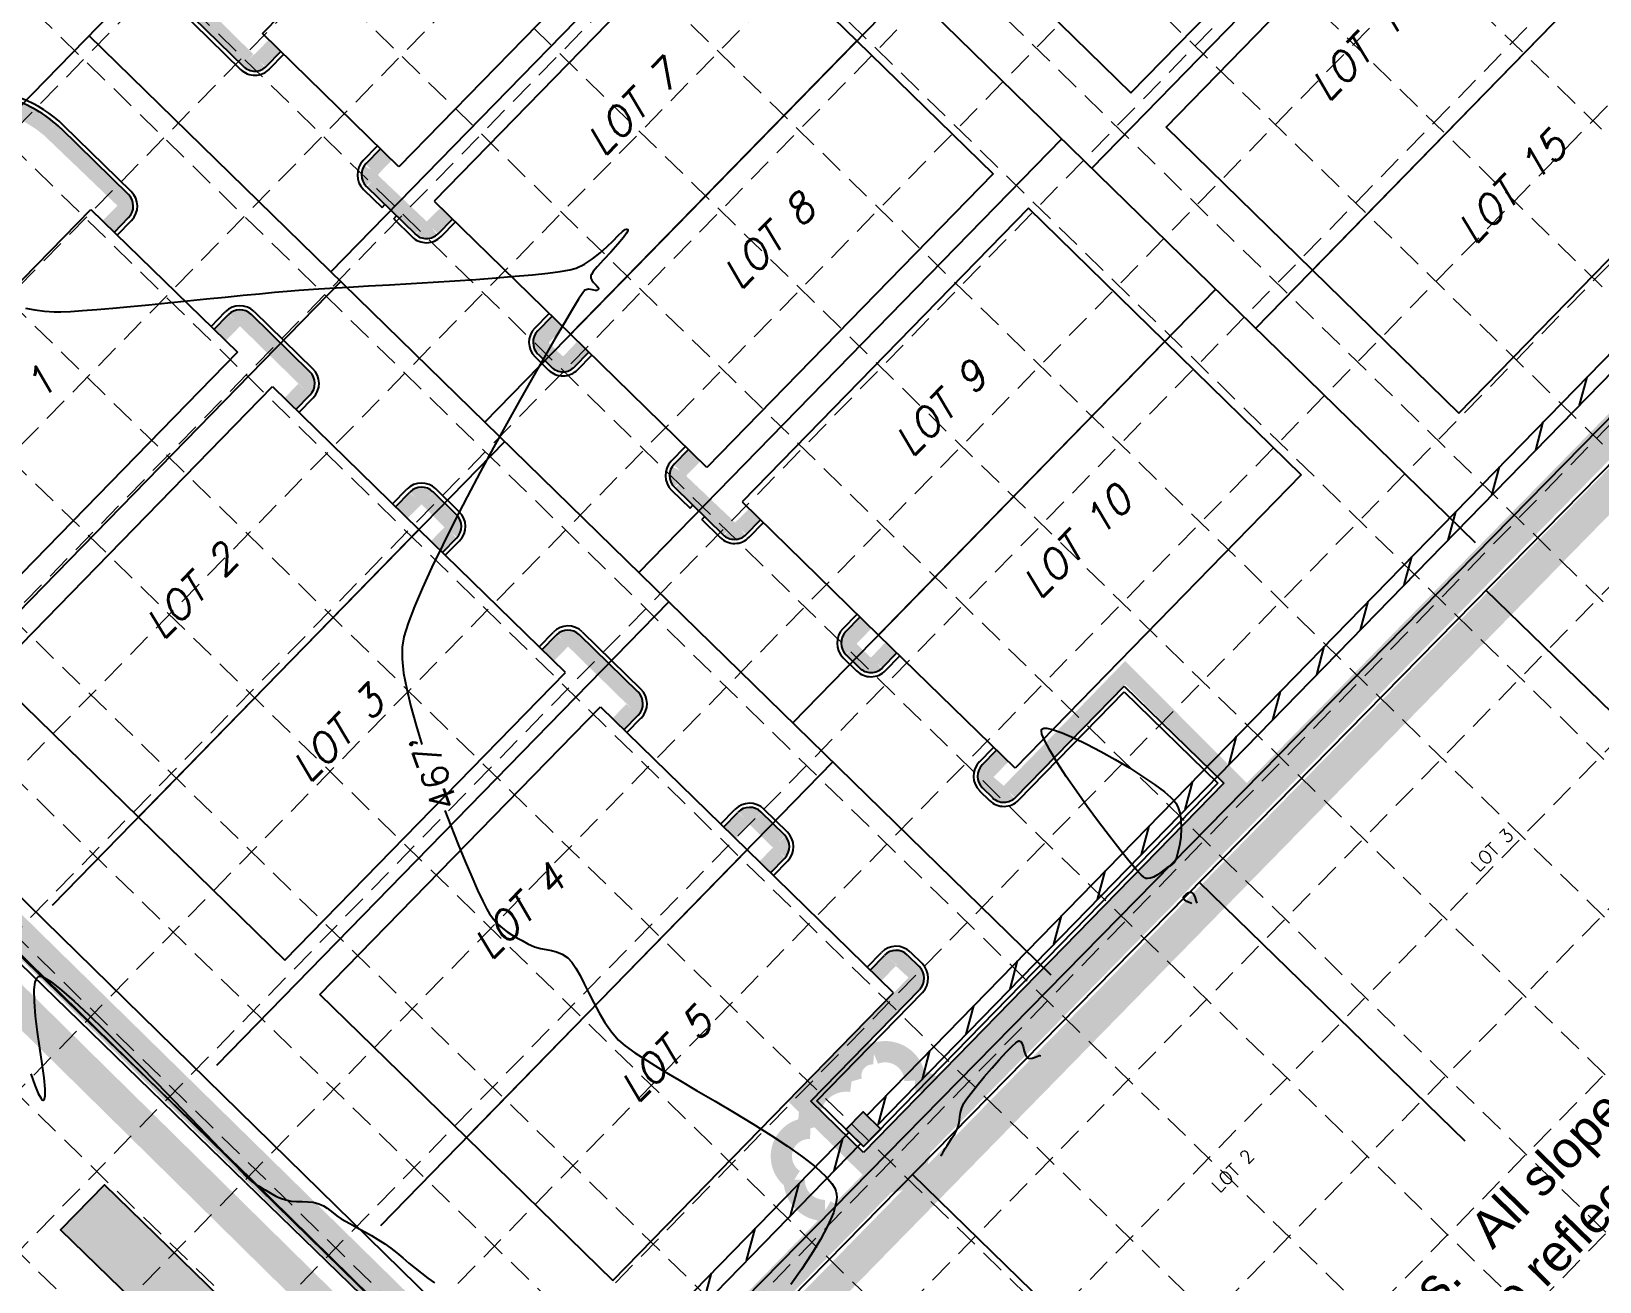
# Model space of a CAD drawing. Header units: feet. Extents: x -15 to 992, y 1644 to 2657.
# Drawn here: x 309.3 to 500.9, y 1843.7 to 1996.4 of the extents above; entities that cross this region are included whole.
import ezdxf
from ezdxf.enums import TextEntityAlignment as Align

# ---------------------------------------------------------------- set-up
doc = ezdxf.new("R2010")
doc.units = ezdxf.units.FT
doc.header["$LTSCALE"] = 30
doc.header["$MEASUREMENT"] = 0
doc.linetypes.add('HIDDEN', pattern=[0.375, 0.25, -0.125])
doc.linetypes.add('x500106ebs$0$PHANTOM2', pattern=[1.25, 0.625, -0.125, 0.125, -0.125, 0.125, -0.125])
for name, color, linetype in [('BASE', 7, 'Continuous'), ('CONTOURS', 35, 'x500106ebs$0$PHANTOM2'), ('EROSION BLANKET', 84, 'Continuous'), ('GRID', 254, 'HIDDEN'), ('LEGEND', 7, 'Continuous'), ('LIMITS OF DISTURBANCE', 1, 'Continuous'), ('SILT FENCE', 200, 'Continuous'), ('STORM', 5, 'Continuous'), ('x500106ebs$0$1-LOT-LINES', 251, 'x500106ebs$0$PHANTOM2'), ('x500106ebs$0$ADJ-LINES', 251, 'x500106ebs$0$PHANTOM2'), ('x500106ebs$0$E-CURB', 251, 'Continuous'), ('x500106ebs$0$E-SIDEWALK', 251, 'Continuous'), ('x500106ebs$0$ROW', 251, 'x500106ebs$0$PHANTOM2'), ('x500106ebs$0$TEXT-EX', 251, 'Continuous'), ('x500106pbs$0$1-BLDG', 1, 'Continuous'), ('x500106pbs$0$1-CURB-BACK', 1, 'Continuous'), ('x500106pbs$0$1-CURB-FACE', 1, 'Continuous'), ('x500106pbs$0$1-TEXT-LOT-30', 1, 'Continuous'), ('x500106pbs$0$AREA-PAVEMENT', 30, 'Continuous'), ('x500106pbs$0$AREA-SIDEWALK', 190, 'Continuous'), ('x500106pst$0$HATCH-DWU', 251, 'Continuous')]:
    doc.layers.add(name, color=color, linetype=linetype)
doc.styles.add("L200'", font='ARIAL.TTF', dxfattribs={"height": 0.001969})
doc.styles.add('x500106ebs$0$L80', font='simplex', dxfattribs={"height": 1.6})
doc.styles.add('x500106eto$0$L60', font='simplex', dxfattribs={"height": 1.8})
doc.styles.add('x500106pbs$0$SLANT 80', font='simplex', dxfattribs={"oblique": 15, "height": 2.4})

# ---------------------------------------------------------------- blocks, each defined once
blk = doc.blocks.new('arrow')
blk.add_lwpolyline([(-67.01, -25.36), (-59.33, -25.42), (-59.57, -56.14), (-51.89, -56.2), (-51.65, -25.48), (-43.97, -25.54), (-55.3, -2.41), (-67.01, -25.36)], close=True)
at = {"color": 254}
for points in [[(-43.97, -25.54), (-67.01, -25.36), (-55.3, -2.41), (-67.01, -25.36)], [(-59.57, -56.14), (-51.89, -56.2), (-59.33, -25.42), (-51.65, -25.48)]]:
    blk.add_solid(points, dxfattribs=at)

msp = doc.modelspace()

# ---------------------------------------------------------------- hatches: boundary and pattern name
at = {"layer": 'STORM'}
h = msp.add_hatch(dxfattribs=at)
h.set_pattern_fill('ANSI31', color=5, scale=22, angle=45, style=0)
edge = h.paths.add_edge_path()
edge.add_line((370.64, 1774.33), (372.74, 1776.47))
edge.add_line((372.74, 1776.47), (277.1, 1869.8))
edge.add_arc((322.85, 1916.68), 65.5, 199.2991, 225.7018, ccw=False)
edge.add_line((261.03, 1895.03), (258.7, 1892.64))
edge.add_arc((322.85, 1916.68), 68.5, 200.5383, 225.7016)
edge.add_line((275.01, 1867.65), (370.64, 1774.33))
msp.add_hatch(color=5, dxfattribs=at).paths.add_polyline_path([(408.79, 1862.27), (410.89, 1864.42), (413.03, 1862.32), (410.94, 1860.18)])
at = {"layer": 'x500106pst$0$HATCH-DWU'}
h = msp.add_hatch(dxfattribs=at)
h.set_pattern_fill('ANSI31', color=5, scale=30, angle=30, style=0)
edge = h.paths.add_edge_path()
edge.add_line((255.8, 1930.7), (256.91, 1936.02))
edge.add_arc((380.73, 1910.12), 126.5, 149.126, 168.1882, ccw=False)
edge.add_line((272.16, 1975.03), (257.22, 2001.91))
edge.add_line((257.22, 2001.91), (258.5, 2003.22))
edge.add_line((258.5, 2003.22), (273.2, 1976.75))
edge.add_arc((380.73, 1910.12), 126.5, 135.7017, 148.2143, ccw=False)
edge.add_line((290.19, 1998.47), (342.1, 2051.67))
edge.add_line((342.1, 2051.67), (333.98, 2080.57))
edge.add_line((333.98, 2080.57), (335.39, 2082.01))
edge.add_line((335.39, 2082.01), (343.52, 2053.11))
edge.add_line((343.52, 2053.11), (445.47, 2157.59))
edge.add_line((445.47, 2157.59), (437.34, 2186.49))
edge.add_line((437.34, 2186.49), (438.75, 2187.94))
edge.add_line((438.75, 2187.94), (446.88, 2159.04))
edge.add_line((446.88, 2159.04), (455.62, 2167.99))
edge.add_line((455.62, 2167.99), (455.8, 2167.82))
edge.add_line((455.8, 2167.82), (548.91, 2263.24))
edge.add_line((548.91, 2263.24), (540.7, 2292.42))
edge.add_line((540.7, 2292.42), (542.12, 2293.86))
edge.add_line((542.12, 2293.86), (550.32, 2264.68))
edge.add_line((550.32, 2264.68), (625.73, 2341.97))
edge.add_line((625.73, 2341.97), (617.53, 2371.15))
edge.add_line((617.53, 2371.15), (618.94, 2372.59))
edge.add_line((618.94, 2372.59), (627.14, 2343.41))
edge.add_line((627.14, 2343.41), (635.98, 2352.47))
edge.add_line((635.98, 2352.47), (636.07, 2352.39))
edge.add_line((636.07, 2352.39), (677.21, 2394.54))
edge.add_arc((749.58, 2323.91), 101.12, 104.8013, 135.7017, ccw=False)
edge.add_line((723.75, 2421.68), (731.28, 2423.67))
edge.add_line((731.28, 2423.67), (731.85, 2421.5))
edge.add_line((731.85, 2421.5), (724.32, 2419.51))
edge.add_arc((749.58, 2323.91), 98.87, 104.8013, 135.7017)
edge.add_line((678.82, 2392.97), (637.68, 2350.82))
edge.add_line((637.68, 2350.82), (637.77, 2350.73))
edge.add_line((637.77, 2350.73), (636.19, 2349.11))
edge.add_line((636.19, 2349.11), (645.42, 2346.75))
edge.add_line((645.42, 2346.75), (644.01, 2345.31))
edge.add_line((644.01, 2345.31), (634.78, 2347.66))
edge.add_line((634.78, 2347.66), (559.37, 2270.38))
edge.add_line((559.37, 2270.38), (568.6, 2268.02))
edge.add_line((568.6, 2268.02), (567.19, 2266.58))
edge.add_line((567.19, 2266.58), (557.95, 2268.93))
edge.add_line((557.95, 2268.93), (457.59, 2166.07))
edge.add_line((457.59, 2166.07), (457.77, 2165.9))
edge.add_line((457.77, 2165.9), (456.28, 2164.38))
edge.add_line((456.28, 2164.38), (465.23, 2162.1))
edge.add_line((465.23, 2162.1), (463.82, 2160.65))
edge.add_line((463.82, 2160.65), (454.87, 2162.93))
edge.add_line((454.87, 2162.93), (352.92, 2058.45))
edge.add_line((352.92, 2058.45), (361.87, 2056.17))
edge.add_line((361.87, 2056.17), (360.46, 2054.73))
edge.add_line((360.46, 2054.73), (351.51, 2057.01))
edge.add_line((351.51, 2057.01), (292.34, 1996.37))
edge.add_arc((380.73, 1910.12), 123.5, 135.7017, 146.7224)
edge.add_line((277.48, 1977.88), (285.16, 1977.56))
edge.add_line((285.16, 1977.56), (283.52, 1975.88))
edge.add_line((283.52, 1975.88), (276.38, 1976.18))
edge.add_arc((380.73, 1910.12), 123.5, 147.6638, 168.1882)
edge.add_line((259.85, 1935.4), (258.73, 1930.08))
edge.add_line((258.73, 1930.08), (255.8, 1930.7))
h = msp.add_hatch(dxfattribs=at)
h.set_pattern_fill('ANSI31', color=5, scale=30, angle=30, style=0)
h.set_pattern_definition([(75, (349.028, 1798.9143), (-3.622222, 0.970571), [])])
h.paths.add_polyline_path([(350.46, 1798.91), (349.03, 1800.31), (409.15, 1861.92), (411.33, 1863.98), (512.6, 1967.76), (514.78, 1969.82), (719.41, 2179.52), (720.49, 2178.48), (515.86, 1968.77), (513.85, 1966.54), (412.59, 1862.76), (410.58, 1860.53)])

# ---------------------------------------------------------------- linework, layer by layer
at = {"layer": 'CONTOURS', "lineweight": -3}
for p, q in [((380.97, 1971.44, 467), (381.49, 1971.92, 467)), ((381.49, 1971.92, 467), (381.81, 1972.16, 467)), ((381.98, 1971.74, 467), (381.6, 1971.21, 467)), ((381.81, 1972.16, 467), (381.99, 1972.23, 467)), ((382.12, 1972.03, 467), (381.98, 1971.74, 467)), ((381.99, 1972.23, 467), (382.07, 1972.22, 467)), ((382.07, 1972.22, 467), (382.11, 1972.2, 467)), ((382.11, 1972.2, 467), (382.13, 1972.16, 467)), ((382.13, 1972.16, 467), (382.12, 1972.03, 467)), ((378.75, 1969.32, 467), (379.59, 1970.08, 467)), ((379.59, 1970.08, 467), (380.34, 1970.8, 467)), ((380.9, 1970.37, 467), (380.05, 1969.43, 467)), ((380.34, 1970.8, 467), (380.97, 1971.44, 467)), ((381.6, 1971.21, 467), (380.9, 1970.37, 467)), ((375.83, 1967.46, 467), (376.86, 1967.95, 467)), ((376.86, 1967.95, 467), (377.84, 1968.59, 467)), ((377.84, 1968.59, 467), (378.75, 1969.32, 467)), ((379.17, 1968.48, 467), (378.4, 1967.61, 467)), ((380.05, 1969.43, 467), (379.17, 1968.48, 467)), ((358.34, 1965.75, 467), (361, 1965.92, 467)), ((361, 1965.92, 467), (363.59, 1966.09, 467)), ((363.59, 1966.09, 467), (366.07, 1966.27, 467)), ((366.07, 1966.27, 467), (368.39, 1966.46, 467)), ((368.39, 1966.46, 467), (370.5, 1966.65, 467)), ((370.5, 1966.65, 467), (372.35, 1966.85, 467)), ((372.35, 1966.85, 467), (373.88, 1967.05, 467)), ((373.88, 1967.05, 467), (375.06, 1967.25, 467)), ((375.06, 1967.25, 467), (375.83, 1967.46, 467)), ((377.62, 1966.55, 467), (377.61, 1966.49, 467)), ((377.61, 1966.49, 467), (377.61, 1966.4, 467)), ((377.61, 1966.4, 467), (377.63, 1966.24, 467)), ((377.7, 1966.7, 467), (377.62, 1966.55, 467)), ((377.63, 1966.24, 467), (377.74, 1966.01, 467)), ((377.92, 1967.03, 467), (377.7, 1966.7, 467)), ((377.74, 1966.01, 467), (377.96, 1965.71, 467)), ((378.4, 1967.61, 467), (377.92, 1967.03, 467)), ((330.68, 1963.7, 467), (332.96, 1963.93, 467)), ((332.96, 1963.93, 467), (335.14, 1964.14, 467)), ((335.14, 1964.14, 467), (337.15, 1964.34, 467)), ((337.15, 1964.34, 467), (338.97, 1964.51, 467)), ((338.97, 1964.51, 467), (340.53, 1964.65, 467)), ((340.53, 1964.65, 467), (341.96, 1964.76, 467)), ((341.96, 1964.76, 467), (343.72, 1964.88, 467)), ((343.72, 1964.88, 467), (345.75, 1965.01, 467)), ((345.75, 1965.01, 467), (348.01, 1965.14, 467)), ((348.01, 1965.14, 467), (350.45, 1965.28, 467)), ((350.45, 1965.28, 467), (353.01, 1965.43, 467)), ((353.01, 1965.43, 467), (355.66, 1965.59, 467)), ((355.66, 1965.59, 467), (358.34, 1965.75, 467)), ((376.64, 1964.46, 467), (376.13, 1963.66, 467)), ((376.87, 1964.77, 467), (376.64, 1964.46, 467)), ((377.33, 1964.88, 467), (376.87, 1964.77, 467)), ((377.83, 1964.81, 467), (377.33, 1964.88, 467)), ((378.18, 1964.75, 467), (377.83, 1964.81, 467)), ((377.96, 1965.71, 467), (378.27, 1965.37, 467)), ((378.39, 1964.75, 467), (378.18, 1964.75, 467)), ((378.27, 1965.37, 467), (378.46, 1965.13, 467)), ((378.49, 1964.8, 467), (378.39, 1964.75, 467)), ((378.46, 1965.13, 467), (378.54, 1964.98, 467)), ((378.52, 1964.85, 467), (378.49, 1964.8, 467)), ((378.54, 1964.89, 467), (378.52, 1964.85, 467)), ((378.54, 1964.98, 467), (378.54, 1964.89, 467)), ((308.57, 1962.56, 467), (309.7, 1962.36, 467)), ((309.7, 1962.36, 467), (310.87, 1962.2, 467)), ((310.87, 1962.2, 467), (312.04, 1962.11, 467)), ((312.04, 1962.11, 467), (312.86, 1962.11, 467)), ((312.86, 1962.11, 467), (314.03, 1962.17, 467)), ((314.03, 1962.17, 467), (315.52, 1962.27, 467)), ((315.52, 1962.27, 467), (317.27, 1962.41, 467)), ((317.27, 1962.41, 467), (319.23, 1962.58, 467)), ((319.23, 1962.58, 467), (321.37, 1962.78, 467)), ((321.37, 1962.78, 467), (323.63, 1962.99, 467)), ((323.63, 1962.99, 467), (325.96, 1963.22, 467)), ((325.96, 1963.22, 467), (328.33, 1963.46, 467)), ((328.33, 1963.46, 467), (330.68, 1963.7, 467)), ((375.38, 1962.43, 467), (374.4, 1960.8, 467)), ((376.13, 1963.66, 467), (375.38, 1962.43, 467)), ((374.4, 1960.8, 467), (373.24, 1958.83, 467)), ((373.24, 1958.83, 467), (371.92, 1956.56, 467)), ((371.92, 1956.56, 467), (370.48, 1954.05, 467)), ((370.48, 1954.05, 467), (368.95, 1951.35, 467)), ((368.95, 1951.35, 467), (367.35, 1948.49, 467)), ((367.35, 1948.49, 467), (365.72, 1945.54, 467)), ((365.72, 1945.54, 467), (364.1, 1942.53, 467)), ((364.1, 1942.53, 467), (362.5, 1939.52, 467)), ((362.5, 1939.52, 467), (360.96, 1936.56, 467)), ((360.96, 1936.56, 467), (359.52, 1933.69, 467)), ((359.52, 1933.69, 467), (358.2, 1930.96, 467)), ((358.2, 1930.96, 467), (357.04, 1928.43, 467)), ((357.04, 1928.43, 467), (356.06, 1926.13, 467)), ((356.06, 1926.13, 467), (355.3, 1924.12, 467)), ((355.3, 1924.12, 467), (354.79, 1922.45, 467)), ((354.79, 1922.45, 467), (354.55, 1921.17, 467)), ((354.55, 1921.17, 467), (354.56, 1919.74, 467)), ((354.56, 1919.74, 467), (354.75, 1918.02, 467)), ((354.75, 1918.02, 467), (355.12, 1916.06, 467)), ((355.12, 1916.06, 467), (355.63, 1913.91, 467)), ((355.63, 1913.91, 467), (356.27, 1911.6, 467)), ((356.27, 1911.6, 467), (356.98, 1909.27, 467)), ((432.66, 1910.94, 467), (432.68, 1911.12, 467)), ((432.73, 1910.55, 467), (432.66, 1910.94, 467)), ((432.68, 1911.12, 467), (432.72, 1911.18, 467)), ((432.72, 1911.18, 467), (432.78, 1911.22, 467)), ((433.03, 1909.81, 467), (432.73, 1910.55, 467)), ((432.78, 1911.22, 467), (432.95, 1911.28, 467)), ((432.95, 1911.28, 467), (433.33, 1911.28, 467)), ((433.33, 1911.28, 467), (434.04, 1911.13, 467)), ((434.04, 1911.13, 467), (435.21, 1910.72, 467)), ((435.21, 1910.72, 467), (436.63, 1910.1, 467)), ((433.68, 1908.58, 467), (433.03, 1909.81, 467)), ((434.59, 1907.09, 467), (433.68, 1908.58, 467)), ((436.63, 1910.1, 467), (438.23, 1909.32, 467)), ((438.23, 1909.32, 467), (439.94, 1908.42, 467)), ((439.94, 1908.42, 467), (441.69, 1907.44, 467)), ((435.69, 1905.4, 467), (434.59, 1907.09, 467)), ((441.69, 1907.44, 467), (443.41, 1906.42, 467)), ((443.41, 1906.42, 467), (445.03, 1905.39, 467)), ((436.94, 1903.58, 467), (435.69, 1905.4, 467)), ((445.03, 1905.39, 467), (446.48, 1904.41, 467)), ((438.27, 1901.71, 467), (436.94, 1903.58, 467)), ((446.48, 1904.41, 467), (447.69, 1903.5, 467)), ((447.69, 1903.5, 467), (448.44, 1902.87, 467)), ((448.44, 1902.87, 467), (448.85, 1902.45, 467)), ((359.79, 1901.23, 467), (360.51, 1899.36, 467)), ((439.64, 1899.85, 467), (438.27, 1901.71, 467)), ((448.85, 1902.45, 467), (449.04, 1902.21, 467)), ((449.04, 1902.21, 467), (449.11, 1902.1, 467)), ((449.11, 1902.1, 467), (449.21, 1901.92, 467)), ((449.21, 1901.92, 467), (449.37, 1901.55, 467)), ((449.37, 1901.55, 467), (449.56, 1900.96, 467)), ((449.56, 1900.96, 467), (449.7, 1900.12, 467)), ((360.51, 1899.36, 467), (361.4, 1897.09, 467)), ((440.98, 1898.08, 467), (439.64, 1899.85, 467)), ((449.75, 1899.03, 467), (449.68, 1897.96, 467)), ((449.7, 1900.12, 467), (449.75, 1899.03, 467)), ((361.4, 1897.09, 467), (362.27, 1895, 467)), ((442.23, 1896.46, 467), (440.98, 1898.08, 467)), ((449.53, 1896.97, 467), (449.35, 1896.13, 467)), ((449.68, 1897.96, 467), (449.53, 1896.97, 467)), ((362.27, 1895, 467), (363.07, 1893.11, 467)), ((443.36, 1895.07, 467), (442.23, 1896.46, 467)), ((444.29, 1893.97, 467), (443.36, 1895.07, 467)), ((449.06, 1895.15, 467), (448.86, 1894.83, 467)), ((449.18, 1895.5, 467), (449.06, 1895.15, 467)), ((449.35, 1896.13, 467), (449.18, 1895.5, 467)), ((363.07, 1893.11, 467), (363.79, 1891.49, 467)), ((444.85, 1893.36, 467), (444.29, 1893.97, 467)), ((445.16, 1893.07, 467), (444.85, 1893.36, 467)), ((445.3, 1892.97, 467), (445.16, 1893.07, 467)), ((445.34, 1892.95, 467), (445.3, 1892.97, 467)), ((446.34, 1893.09, 467), (445.94, 1892.95, 467)), ((446.83, 1893.36, 467), (446.34, 1893.09, 467)), ((447.28, 1893.69, 467), (446.83, 1893.36, 467)), ((447.67, 1894, 467), (447.28, 1893.69, 467)), ((447.98, 1894.23, 467), (447.67, 1894, 467)), ((448.34, 1894.44, 467), (447.98, 1894.23, 467)), ((448.62, 1894.62, 467), (448.34, 1894.44, 467)), ((448.86, 1894.83, 467), (448.62, 1894.62, 467)), ((363.79, 1891.49, 467), (364.41, 1890.16, 467)), ((445.44, 1892.93, 467), (445.34, 1892.95, 467)), ((445.64, 1892.91, 467), (445.44, 1892.93, 467)), ((445.94, 1892.95, 467), (445.64, 1892.91, 467)), ((450.35, 1891.03, 467), (450.68, 1891.22, 467)), ((450.68, 1891.22, 467), (450.97, 1891.26, 467)), ((450.97, 1891.26, 467), (451.2, 1891.06, 467)), ((451.2, 1891.06, 467), (451.39, 1890.68, 467)), ((364.41, 1890.16, 467), (364.9, 1889.19, 467)), ((364.9, 1889.19, 467), (365.24, 1888.61, 467)), ((450, 1890.52, 467), (450.1, 1890.77, 467)), ((450.13, 1890.3, 467), (450, 1890.52, 467)), ((450.1, 1890.77, 467), (450.35, 1891.03, 467)), ((450.44, 1890.12, 467), (450.13, 1890.3, 467)), ((450.72, 1890, 467), (450.44, 1890.12, 467)), ((450.91, 1889.92, 467), (450.72, 1890, 467)), ((451.01, 1889.87, 467), (450.91, 1889.92, 467)), ((451.05, 1889.85, 467), (451.01, 1889.87, 467)), ((451.39, 1890.68, 467), (451.53, 1890.25, 467)), ((451.53, 1890.25, 467), (451.65, 1889.93, 467)), ((365.24, 1888.61, 467), (365.78, 1887.91, 467)), ((365.78, 1887.91, 467), (366.31, 1887.32, 467)), ((366.31, 1887.32, 467), (366.84, 1886.84, 467)), ((366.84, 1886.84, 467), (367.38, 1886.42, 467)), ((367.38, 1886.42, 467), (367.96, 1886.05, 467)), ((367.96, 1886.05, 467), (368.56, 1885.7, 467)), ((368.56, 1885.7, 467), (369.22, 1885.34, 467)), ((369.22, 1885.34, 467), (369.93, 1884.96, 467)), ((369.93, 1884.96, 467), (370.73, 1884.59, 467)), ((370.73, 1884.59, 467), (371.47, 1884.38, 467)), ((371.47, 1884.38, 467), (372.15, 1884.25, 467)), ((372.15, 1884.25, 467), (372.8, 1884.14, 467)), ((372.8, 1884.14, 467), (373.44, 1883.98, 467)), ((373.44, 1883.98, 467), (374.1, 1883.7, 467)), ((374.1, 1883.7, 467), (374.79, 1883.23, 467)), ((374.79, 1883.23, 467), (375.29, 1882.71, 467)), ((375.29, 1882.71, 467), (375.79, 1881.98, 467)), ((375.79, 1881.98, 467), (376.3, 1881.08, 467)), ((309.63, 1879.38, 466), (309.74, 1880.28, 466)), ((309.74, 1880.28, 466), (309.92, 1880.74, 466)), ((309.92, 1880.74, 466), (310.08, 1880.93, 466)), ((310.08, 1880.93, 466), (310.18, 1880.99, 466)), ((310.18, 1880.99, 466), (310.26, 1881.01, 466)), ((310.26, 1881.01, 466), (310.46, 1880.99, 466)), ((310.46, 1880.99, 466), (310.89, 1880.8, 466)), ((310.89, 1880.8, 466), (311.67, 1880.29, 466)), ((311.67, 1880.29, 466), (312.94, 1879.29, 466)), ((376.3, 1881.08, 467), (376.82, 1880.05, 467)), ((376.82, 1880.05, 467), (377.38, 1878.92, 467)), ((309.64, 1877.9, 466), (309.63, 1879.38, 466)), ((309.79, 1876.12, 466), (309.64, 1877.9, 466)), ((312.94, 1879.29, 466), (314.49, 1877.93, 466)), ((314.49, 1877.93, 466), (316.27, 1876.28, 466)), ((377.38, 1878.92, 467), (377.98, 1877.74, 467)), ((377.98, 1877.74, 467), (378.63, 1876.53, 467)), ((310.03, 1874.18, 466), (309.79, 1876.12, 466)), ((316.27, 1876.28, 466), (318.22, 1874.39, 466)), ((378.63, 1876.53, 467), (379.34, 1875.35, 467)), ((310.31, 1872.2, 466), (310.03, 1874.18, 466)), ((318.22, 1874.39, 466), (320.3, 1872.34, 466)), ((379.34, 1875.35, 467), (380.14, 1874.22, 467)), ((380.14, 1874.22, 467), (381.01, 1873.18, 467)), ((310.59, 1870.29, 466), (310.31, 1872.2, 466)), ((320.3, 1872.34, 466), (322.44, 1870.18, 466)), ((381.01, 1873.18, 467), (381.81, 1872.48, 467)), ((381.81, 1872.48, 467), (383, 1871.63, 467)), ((428.36, 1871.71, 467), (429.1, 1872.45, 467)), ((429.1, 1872.45, 467), (429.56, 1872.87, 467)), ((429.56, 1872.87, 467), (429.81, 1873.05, 467)), ((429.81, 1873.05, 467), (429.92, 1873.1, 467)), ((429.92, 1873.1, 467), (429.96, 1873.1, 467)), ((429.96, 1873.1, 467), (430.03, 1873.08, 467)), ((430.03, 1873.08, 467), (430.15, 1873.01, 467)), ((430.15, 1873.01, 467), (430.29, 1872.8, 467)), ((430.29, 1872.8, 467), (430.43, 1872.4, 467)), ((430.43, 1872.4, 467), (430.58, 1871.82, 467)), ((310.82, 1868.58, 466), (310.59, 1870.29, 466)), ((322.44, 1870.18, 466), (324.59, 1867.98, 466)), ((383, 1871.63, 467), (384.53, 1870.64, 467)), ((384.53, 1870.64, 467), (386.34, 1869.53, 467)), ((426.59, 1869.76, 467), (427.51, 1870.79, 467)), ((427.51, 1870.79, 467), (428.36, 1871.71, 467)), ((430.58, 1871.82, 467), (430.72, 1871.4, 467)), ((430.72, 1871.4, 467), (430.84, 1871.15, 467)), ((430.84, 1871.15, 467), (430.93, 1871.05, 467)), ((430.93, 1871.05, 467), (430.99, 1871.01, 467)), ((430.99, 1871.01, 467), (431.07, 1870.98, 467)), ((431.07, 1870.98, 467), (431.24, 1870.96, 467)), ((431.24, 1870.96, 467), (431.52, 1870.99, 467)), ((431.52, 1870.99, 467), (431.91, 1871.1, 467)), ((431.91, 1871.1, 467), (432.31, 1871.27, 467)), ((432.31, 1871.27, 467), (432.49, 1871.35, 467)), ((432.48, 1871.26, 467), (432.46, 1871.17, 467)), ((432.49, 1871.35, 467), (432.48, 1871.26, 467)), ((309.19, 1869.06, 466), (309.69, 1867.7, 466)), ((310.95, 1867.18, 466), (310.82, 1868.58, 466)), ((386.34, 1869.53, 467), (388.36, 1868.33, 467)), ((388.36, 1868.33, 467), (390.54, 1867.05, 467)), ((424.81, 1867.65, 467), (425.67, 1868.69, 467)), ((425.67, 1868.69, 467), (426.59, 1869.76, 467)), ((309.69, 1867.7, 466), (310.12, 1866.68, 466)), ((310.12, 1866.68, 466), (310.41, 1866.14, 466)), ((310.89, 1866.01, 466), (310.96, 1866.38, 466)), ((310.96, 1866.38, 466), (310.95, 1867.18, 466)), ((324.59, 1867.98, 466), (326.71, 1865.79, 466)), ((390.54, 1867.05, 467), (392.81, 1865.72, 467)), ((423.51, 1865.98, 467), (424.07, 1866.73, 467)), ((424.07, 1866.73, 467), (424.81, 1867.65, 467)), ((310.41, 1866.14, 466), (310.6, 1865.91, 466)), ((310.6, 1865.91, 466), (310.7, 1865.85, 466)), ((310.7, 1865.85, 466), (310.75, 1865.85, 466)), ((310.75, 1865.85, 466), (310.8, 1865.88, 466)), ((310.8, 1865.88, 466), (310.89, 1866.01, 466)), ((326.71, 1865.79, 466), (328.73, 1863.68, 466)), ((392.81, 1865.72, 467), (395.12, 1864.35, 467)), ((395.12, 1864.35, 467), (397.4, 1862.97, 467)), ((422.72, 1863.86, 467), (422.8, 1864.37, 467)), ((422.8, 1864.37, 467), (422.94, 1864.91, 467)), ((422.94, 1864.91, 467), (423.19, 1865.48, 467)), ((423.19, 1865.48, 467), (423.51, 1865.98, 467)), ((328.73, 1863.68, 466), (330.61, 1861.71, 466)), ((397.4, 1862.97, 467), (399.6, 1861.59, 467)), ((422.26, 1862.08, 467), (422.46, 1862.5, 467)), ((422.46, 1862.5, 467), (422.59, 1862.93, 467)), ((422.59, 1862.93, 467), (422.66, 1863.38, 467)), ((422.66, 1863.38, 467), (422.72, 1863.86, 467)), ((330.61, 1861.71, 466), (332.28, 1859.95, 466)), ((399.6, 1861.59, 467), (401.65, 1860.24, 467)), ((421.16, 1860.33, 467), (421.42, 1860.77, 467)), ((421.42, 1860.77, 467), (421.67, 1861.16, 467)), ((421.67, 1861.16, 467), (421.88, 1861.47, 467)), ((421.88, 1861.47, 467), (422.08, 1861.76, 467)), ((422.08, 1861.76, 467), (422.26, 1862.08, 467)), ((332.28, 1859.95, 466), (333.7, 1858.45, 466)), ((401.65, 1860.24, 467), (403.49, 1858.93, 467)), ((403.49, 1858.93, 467), (405.07, 1857.7, 467)), ((420.39, 1859.04, 467), (420.41, 1859.09, 467)), ((420.41, 1859.09, 467), (420.47, 1859.19, 467)), ((420.47, 1859.19, 467), (420.57, 1859.35, 467)), ((420.57, 1859.35, 467), (420.72, 1859.59, 467)), ((420.72, 1859.59, 467), (420.92, 1859.94, 467)), ((420.92, 1859.94, 467), (421.16, 1860.33, 467)), ((333.7, 1858.45, 466), (334.82, 1857.27, 466)), ((334.82, 1857.27, 466), (335.57, 1856.49, 466)), ((405.07, 1857.7, 467), (406.32, 1856.54, 467)), ((335.57, 1856.49, 466), (335.91, 1856.15, 466)), ((335.91, 1856.15, 466), (336.25, 1855.89, 466)), ((336.25, 1855.89, 466), (336.52, 1855.69, 466)), ((336.52, 1855.69, 466), (336.79, 1855.51, 466)), ((336.79, 1855.51, 466), (337.08, 1855.34, 466)), ((337.08, 1855.34, 466), (337.46, 1855.12, 466)), ((337.46, 1855.12, 466), (337.82, 1854.9, 466)), ((337.82, 1854.9, 466), (338.22, 1854.66, 466)), ((338.22, 1854.66, 466), (338.66, 1854.4, 466)), ((406.32, 1856.54, 467), (407.05, 1855.7, 467)), ((407.05, 1855.7, 467), (407.42, 1855.12, 467)), ((407.42, 1855.12, 467), (407.57, 1854.76, 467)), ((407.57, 1854.76, 467), (407.61, 1854.58, 467)), ((338.66, 1854.4, 466), (339.15, 1854.14, 466)), ((339.15, 1854.14, 466), (339.7, 1853.9, 466)), ((339.7, 1853.9, 466), (340.34, 1853.68, 466)), ((340.34, 1853.68, 466), (341.01, 1853.54, 466)), ((341.01, 1853.54, 466), (341.68, 1853.49, 466)), ((341.68, 1853.49, 466), (342.35, 1853.48, 466)), ((342.35, 1853.48, 466), (343.03, 1853.46, 466)), ((343.03, 1853.46, 466), (343.7, 1853.38, 466)), ((343.7, 1853.38, 466), (344.37, 1853.2, 466)), ((344.37, 1853.2, 466), (344.95, 1852.95, 466)), ((344.95, 1852.95, 466), (345.4, 1852.68, 466)), ((407.57, 1853.22, 467), (407.25, 1852.11, 467)), ((407.66, 1853.95, 467), (407.57, 1853.22, 467)), ((407.61, 1854.58, 467), (407.64, 1854.38, 467)), ((407.64, 1854.38, 467), (407.66, 1853.95, 467)), ((345.4, 1852.68, 466), (345.79, 1852.39, 466)), ((345.79, 1852.39, 466), (346.16, 1852.08, 466)), ((346.16, 1852.08, 466), (346.59, 1851.74, 466)), ((346.59, 1851.74, 466), (347.13, 1851.37, 466)), ((347.13, 1851.37, 466), (347.63, 1851.08, 466)), ((347.63, 1851.08, 466), (348.17, 1850.78, 466)), ((407.25, 1852.11, 467), (406.59, 1850.54, 467)), ((348.17, 1850.78, 466), (348.76, 1850.46, 466)), ((348.76, 1850.46, 466), (349.41, 1850.11, 466)), ((349.41, 1850.11, 466), (350.1, 1849.73, 466)), ((350.1, 1849.73, 466), (350.83, 1849.31, 466)), ((350.83, 1849.31, 466), (351.61, 1848.83, 466)), ((406.59, 1850.54, 467), (405.67, 1848.83, 467)), ((351.61, 1848.83, 466), (352.44, 1848.3, 466)), ((352.44, 1848.3, 466), (353.19, 1847.78, 466)), ((353.19, 1847.78, 466), (353.93, 1847.2, 466)), ((353.93, 1847.2, 466), (354.66, 1846.59, 466)), ((404.57, 1847.03, 467), (403.34, 1845.18, 467)), ((405.67, 1848.83, 467), (404.57, 1847.03, 467)), ((354.66, 1846.59, 466), (355.4, 1845.97, 466)), ((355.4, 1845.97, 466), (356.15, 1845.34, 466)), ((356.15, 1845.34, 466), (356.92, 1844.72, 466)), ((403.34, 1845.18, 467), (402.04, 1843.35, 467)), ((356.92, 1844.72, 466), (357.71, 1844.12, 466)), ((357.71, 1844.12, 466), (358.53, 1843.56, 466))]:
    msp.add_line(p, q, dxfattribs=at)
at = {"layer": 'EROSION BLANKET', "linetype": 'Continuous', "const_width": 2}
for points in [[(338.97, 1994.63), (337.14, 1992.76, -0.396521), (335.69, 1992.87), (327.63, 2000.81, -0.387822), (327.73, 2020.08), (396.28, 2090.07, -0.37999), (414.78, 2090.59), (423.86, 2081.6, -0.275551), (423.87, 2080.32), (422.06, 2078.48)], [(318.67, 1972.57), (320.51, 1974.4, 0.419613), (320.5, 1975.79), (311.49, 1984.42, 0.381001), (292.91, 1984.1), (263.43, 1953.84, 0.341327), (261.66, 1930.9, 0.488768)], [(352.61, 1981.35), (350.79, 1979.49, 0.28976), (350.9, 1978.1), (356.91, 1972.41, 0.333962), (358.2, 1972.39), (359.99, 1974.14)], [(332.28, 1959.26), (334.12, 1961.14, -0.391785), (335.44, 1961.1), (342.62, 1954.07, -0.427577), (342.61, 1952.66), (340.89, 1950.88)], [(373.59, 1960.96), (371.81, 1959.12, 0.385928), (371.77, 1957.63), (373.43, 1956.04, 0.380725), (374.96, 1955.99), (376.76, 1957.88)], [(390.3, 1944.59), (388.48, 1942.73, 0.28976), (388.59, 1941.34), (394.59, 1935.65, 0.333962), (395.89, 1935.63), (397.68, 1937.38)], [(354.49, 1937.57), (356.24, 1939.36, -0.384507), (357.61, 1939.34), (360.46, 1936.5, -0.359084), (360.52, 1935.19), (358.78, 1933.4)], [(411.21, 1924.19), (409.43, 1922.35, 0.385928), (409.38, 1920.86), (411.04, 1919.27, 0.380725), (412.58, 1919.22), (414.38, 1921.12)], [(372.36, 1920.15), (374.2, 1922.03, -0.391785), (375.52, 1921.99), (382.7, 1914.96, -0.427577), (382.69, 1913.55), (380.97, 1911.77)], [(427.91, 1907.87), (426.04, 1905.96, 0.424341), (426.08, 1904.62), (427.37, 1903.53, 0.350963), (428.72, 1903.49), (442.91, 1918.06), (456.35, 1904.58), (410.99, 1857.98), (403.21, 1865.66), (417.17, 1880.16, 0.418699), (417.13, 1881.54), (415.43, 1883.1, 0.421934), (414.23, 1883.02), (412.4, 1881.11)], [(394.63, 1898.45), (396.38, 1900.25, -0.384507), (397.75, 1900.22), (400.6, 1897.38, -0.359084), (400.65, 1896.08), (398.91, 1894.29)]]:
    msp.add_lwpolyline(points, format="xyb", dxfattribs=at)
at = {"layer": 'GRID', "color": 252, "linetype": 'HIDDEN', "lineweight": 0, "ltscale": 0.4}
for p, q in [((181.51, 1855.57), (775.59, 2464.01)), ((191.33, 1845.99), (785.4, 2454.43)), ((201.14, 1836.4), (795.22, 2444.84)), ((210.95, 1826.82), (805.03, 2435.26)), ((220.77, 1817.24), (814.84, 2425.68)), ((230.58, 1807.66), (824.66, 2416.1)), ((240.39, 1798.08), (834.47, 2406.52)), ((250.21, 1788.5), (844.29, 2396.93)), ((260.02, 1778.91), (854.1, 2387.35)), ((269.83, 1769.33), (863.91, 2377.77)), ((279.65, 1759.75), (873.73, 2368.19)), ((289.46, 1750.17), (883.54, 2358.61)), ((299.28, 1740.59), (893.35, 2349.03)), ((309.35, 1731.18), (903.42, 2339.62)), ((319.16, 1721.6), (913.24, 2330.04)), ((328.97, 1712.02), (923.05, 2320.46)), ((338.79, 1702.44), (932.87, 2310.88)), ((348.6, 1692.85), (942.68, 2301.29)), ((225.25, 2253.75), (568.77, 1918.35)), ((215.67, 2243.94), (559.19, 1908.53)), ((206.09, 2234.13), (549.61, 1898.72)), ((196.51, 2224.31), (540.02, 1888.9)), ((186.93, 2214.5), (530.44, 1879.09)), ((177.34, 2204.69), (520.86, 1869.28)), ((167.76, 2194.87), (511.28, 1859.46)), ((158.18, 2185.06), (501.7, 1849.65)), ((148.6, 2175.25), (492.11, 1839.84)), ((139.02, 2165.43), (482.53, 1830.02)), ((129.43, 2155.62), (472.95, 1820.21)), ((119.73, 2145.86), (463.34, 1810.36)), ((110.14, 2136.05), (453.76, 1800.55)), ((100.56, 2126.24), (444.17, 1790.74)), ((90.98, 2116.42), (434.59, 1780.92)), ((81.4, 2106.61), (425.01, 1771.11)), ((71.82, 2096.8), (415.43, 1761.3)), ((62.24, 2086.98), (405.85, 1751.48))]:
    msp.add_line(p, q, dxfattribs=at)
at = {"layer": 'LEGEND', "color": 170, "ltscale": 100, "const_width": 2.6}
msp.add_lwpolyline([(404.45, 1862.41, 0.520567), (404.45, 1862.41, 0.765195), (402.46, 1856.13, 0.417879), (406.25, 1852.38, 0.6649), (411.68, 1856.47, 0.744833), (417.43, 1861.45, 0.975642), (417.24, 1868.24, 0.520567), (412.21, 1871.51, 0.520567), (409.48, 1868.15, 0.540264), (404.45, 1862.41)], format="xyb", close=True, dxfattribs=at)
at = {"layer": 'LIMITS OF DISTURBANCE', "linetype": 'HIDDEN', "ltscale": 3, "const_width": 4}
msp.add_lwpolyline([(99.88, 2101.04), (546.25, 2554.89), (555.13, 2546.71), (591.98, 2571.48), (859.16, 2305.03), (375.43, 1810.86), (93.6, 2088.41), (90.24, 2091.35)], close=True, dxfattribs=at)
at = {"layer": 'SILT FENCE', "linetype": 'Continuous', "const_width": 4}
msp.add_lwpolyline([(377.67, 1820.07), (853.05, 2304.83), (836.84, 2320.68)], dxfattribs=at)
msp.add_lwpolyline([(377.81, 1817.34), (281.24, 1912.06, 0.027633), (277.12, 1915.84)], format="xyb", dxfattribs=at)
at = {"layer": 'STORM', "linetype": 'Continuous'}
for p, q in [((349.03, 1800.31), (409.15, 1861.92)), ((350.46, 1798.91), (410.58, 1860.53))]:
    msp.add_line(p, q, dxfattribs=at)
for points in [[(411.33, 1863.98), (512.6, 1967.76)], [(412.59, 1862.76), (513.85, 1966.54)]]:
    msp.add_lwpolyline(points, dxfattribs=at)
at = {"layer": 'STORM', "color": 5}
msp.add_lwpolyline([(408.79, 1862.27), (410.89, 1864.42), (413.03, 1862.32), (410.94, 1860.18)], close=True, dxfattribs=at)
at = {"layer": 'x500106ebs$0$1-LOT-LINES', "color": 7, "linetype": 'Continuous'}
for p, q in [((458.86, 1960.12), (562.22, 2066.04)), ((311.87, 1889.67), (367.1, 1946.27)), ((351.95, 1850.56), (407.18, 1907.16))]:
    msp.add_line(p, q, dxfattribs=at)
for points in [[(438.82, 1979.67), (542.18, 2085.6)], [(485.7, 1933.93), (367.97, 2048.81)], [(345.84, 1967.01), (397.52, 2019.98)], [(364.65, 1948.65), (416.34, 2001.62)], [(433.85, 1881.14), (316.28, 1995.85)], [(383.47, 1930.29), (435.15, 1983.25)], [(291.83, 1909.22), (347.06, 1965.82)], [(402.29, 1911.93), (453.97, 1964.89)], [(331.91, 1870.11), (387.14, 1926.71)]]:
    msp.add_lwpolyline(points, dxfattribs=at)
at = {"layer": 'x500106ebs$0$ADJ-LINES', "color": 252, "linetype": 'Continuous'}
for p, q in [((882.58, 2331.03), (382.01, 1821.22)), ((851.33, 2304.78), (381.27, 1826.17)), ((519.35, 1896.63), (486.98, 1928.13)), ((484.43, 1860.85), (451.95, 1892.46)), ((449.51, 1825.06), (416.92, 1856.78))]:
    msp.add_line(p, q, dxfattribs=at)
at = {"layer": 'x500106ebs$0$E-CURB'}
msp.add_line((336.06, 1856.3), (301.64, 1889.51), dxfattribs=at)
at = {"layer": 'x500106ebs$0$E-SIDEWALK'}
msp.add_line((335.49, 1855.75), (301.22, 1889), dxfattribs=at)
at = {"layer": 'x500106ebs$0$ROW', "color": 7, "linetype": 'Continuous'}
msp.add_lwpolyline([(220.97, 1978.36), (623.27, 2390.63, 0.199074), (630.37, 2408.41, -2.41634), (680.95, 2359.06, 0.199074), (663.35, 2351.52), (261.05, 1939.25)], format="xyb", dxfattribs=at)
at = {"layer": 'x500106pbs$0$1-BLDG', "color": 7}
for p, q in [((337.5, 1996.11), (372.47, 2031.96)), ((443.6, 1988.87), (477.88, 2024)), ((447.89, 1984.68), (482.17, 2019.81)), ((389.14, 2015.69), (354.17, 1979.85)), ((393.44, 2011.5), (358.46, 1975.65)), ((410.11, 1995.23), (393.44, 2011.5)), ((425.71, 2006.33), (443.6, 1988.87)), ((500.07, 2002.35), (465.79, 1967.22)), ((500.07, 2002.35), (465.79, 1967.22)), ((354.17, 1979.85), (337.5, 1996.11)), ((375.13, 1959.39), (410.11, 1995.23)), ((375.13, 1959.39), (410.11, 1995.23)), ((410.11, 1995.23), (426.78, 1978.97)), ((465.79, 1967.22), (447.89, 1984.68)), ((483.68, 1949.76), (517.96, 1984.89)), ((426.78, 1978.97), (391.8, 1943.12)), ((358.46, 1975.65), (375.13, 1959.39)), ((282.26, 1939.51), (316.54, 1974.64)), ((316.54, 1974.64), (334.44, 1957.18)), ((431.07, 1974.78), (396.09, 1938.93)), ((447.74, 1958.51), (431.07, 1974.78)), ((465.79, 1967.22), (483.68, 1949.76)), ((391.8, 1943.12), (375.13, 1959.39)), ((412.77, 1922.66), (447.74, 1958.51)), ((412.77, 1922.66), (447.74, 1958.51)), ((447.74, 1958.51), (464.41, 1942.24)), ((334.44, 1957.18), (300.16, 1922.05)), ((304.45, 1917.86), (338.73, 1952.99)), ((338.73, 1952.99), (356.62, 1935.53)), ((464.41, 1942.24), (429.44, 1906.4)), ((396.09, 1938.93), (412.77, 1922.66)), ((356.62, 1935.53), (322.34, 1900.4)), ((356.62, 1935.53), (322.34, 1900.4)), ((374.52, 1918.07), (356.62, 1935.53)), ((429.44, 1906.4), (412.77, 1922.66)), ((340.24, 1882.94), (374.52, 1918.07)), ((322.34, 1900.4), (304.45, 1917.86)), ((344.53, 1878.75), (378.81, 1913.88)), ((378.81, 1913.88), (396.7, 1896.42)), ((322.34, 1900.4), (340.24, 1882.94)), ((396.7, 1896.42), (362.42, 1861.29)), ((396.7, 1896.42), (362.42, 1861.29)), ((414.6, 1878.96), (396.7, 1896.42)), ((362.42, 1861.29), (344.53, 1878.75)), ((380.32, 1843.83), (414.6, 1878.96)), ((362.42, 1861.29), (380.32, 1843.83))]:
    msp.add_line(p, q, dxfattribs=at)
at = {"layer": 'x500106pbs$0$1-CURB-BACK', "color": 7, "linetype": 'Continuous'}
for p, q in [((327.55, 1999.53), (335.17, 1992.09)), ((338, 1992.13), (339.75, 1993.91)), ((321.12, 1976.46), (312.89, 1984.5)), ((350.17, 1980.25), (351.91, 1982.04)), ((350.2, 1977.42), (356.14, 1971.63)), ((319.41, 1971.85), (321.15, 1973.64)), ((358.97, 1971.67), (360.71, 1973.46)), ((331.57, 1959.97), (333.32, 1961.76)), ((343.31, 1954.81), (336.15, 1961.8)), ((371.13, 1959.8), (372.88, 1961.59)), ((371.17, 1956.97), (372.81, 1955.37)), ((375.64, 1955.4), (377.38, 1957.19)), ((341.59, 1950.2), (343.34, 1951.99)), ((387.8, 1943.53), (389.55, 1945.32)), ((353.76, 1938.32), (355.51, 1940.11)), ((361.2, 1937.35), (358.34, 1940.15)), ((387.84, 1940.7), (393.77, 1934.91)), ((396.6, 1934.94), (398.35, 1936.73)), ((359.49, 1932.74), (361.23, 1934.53)), ((408.77, 1923.07), (410.51, 1924.86)), ((371.65, 1920.86), (373.4, 1922.65)), ((383.39, 1915.7), (376.23, 1922.69)), ((408.8, 1920.24), (410.44, 1918.64)), ((413.27, 1918.68), (415.02, 1920.47)), ((429.51, 1902.83), (442.78, 1916.43)), ((442.78, 1916.43), (454.94, 1904.56)), ((381.67, 1911.09), (383.42, 1912.88)), ((425.44, 1906.81), (427.18, 1908.59)), ((454.94, 1904.56), (410.95, 1859.47)), ((425.47, 1903.98), (426.68, 1902.8)), ((393.84, 1899.21), (395.59, 1901)), ((401.28, 1898.24), (398.42, 1901.04)), ((399.57, 1893.63), (401.31, 1895.42)), ((411.73, 1881.75), (413.48, 1883.54)), ((416.31, 1883.58), (417.74, 1882.18)), ((404.5, 1865.75), (417.77, 1879.35)), ((410.95, 1859.47), (404.5, 1865.75)), ((366.9, 1825.97), (336.06, 1856.3))]:
    msp.add_line(p, q, dxfattribs=at)
for centre, radius, start, end in [((336.57, 1993.52), 2, 225.7017, 315.7017), ((302.41, 1973.76), 15, 45.7017, 71.381), ((351.6, 1978.86), 2, 135.7017, 225.7017), ((319.72, 1975.03), 2, 315.7017, 45.7017), ((357.53, 1973.07), 2, 225.7017, 315.7017), ((334.75, 1960.37), 2, 45.7017, 135.7017), ((372.56, 1958.4), 2, 135.7017, 225.7017), ((341.91, 1953.38), 2, 315.7017, 45.7017), ((374.2, 1956.8), 2, 225.7017, 315.7017), ((389.23, 1942.13), 2, 135.7017, 225.7017), ((356.94, 1938.72), 2, 45.7017, 135.7017), ((359.8, 1935.92), 2, 315.7017, 45.7017), ((395.17, 1936.34), 2, 225.7017, 315.7017), ((374.83, 1921.26), 2, 45.7017, 135.7017), ((410.2, 1921.68), 2, 135.7017, 225.7017), ((411.84, 1920.07), 2, 225.7017, 315.7017), ((381.99, 1914.27), 2, 315.7017, 45.7017), ((426.87, 1905.41), 2, 135.7017, 225.7017), ((428.08, 1904.23), 2, 225.7017, 315.7017), ((397.02, 1899.61), 2, 45.7017, 135.7017), ((399.88, 1896.81), 2, 315.7017, 45.7017), ((414.91, 1882.15), 2, 45.7017, 135.7017), ((416.34, 1880.75), 2, 315.7017, 45.7017)]:
    msp.add_arc(centre, radius, start, end, dxfattribs=at)
at = {"layer": 'x500106pbs$0$1-CURB-FACE', "color": 7, "linetype": 'Continuous'}
for p, q in [((327.2, 1999.17), (334.82, 1991.73)), ((338.36, 1991.78), (340.11, 1993.57)), ((321.47, 1976.82), (313.24, 1984.85)), ((349.81, 1980.6), (351.56, 1982.39)), ((349.85, 1977.07), (352.11, 1974.87)), ((352.11, 1974.87), (352.45, 1975.23)), ((353.54, 1973.47), (353.89, 1973.83)), ((353.54, 1973.47), (355.79, 1971.28)), ((319.76, 1971.5), (321.51, 1973.29)), ((359.32, 1971.32), (361.07, 1973.11)), ((331.22, 1960.32), (332.96, 1962.11)), ((336.5, 1962.16), (343.65, 1955.17)), ((370.78, 1960.14), (372.52, 1961.93)), ((370.82, 1956.61), (372.46, 1955.01)), ((375.99, 1955.05), (377.74, 1956.84)), ((343.65, 1955.17), (343.65, 1955.17)), ((341.95, 1949.85), (343.7, 1951.64)), ((387.45, 1943.88), (389.19, 1945.67)), ((353.4, 1938.67), (355.15, 1940.46)), ((361.55, 1937.71), (358.68, 1940.51)), ((387.49, 1940.34), (389.74, 1938.15)), ((389.74, 1938.15), (390.09, 1938.5)), ((391.17, 1936.75), (391.52, 1937.11)), ((391.17, 1936.75), (393.42, 1934.55)), ((396.96, 1934.6), (398.7, 1936.38)), ((359.84, 1932.39), (361.59, 1934.18)), ((408.41, 1923.42), (410.16, 1925.21)), ((371.3, 1921.21), (373.04, 1923)), ((376.58, 1923.05), (383.73, 1916.06)), ((408.45, 1919.89), (410.09, 1918.29)), ((413.63, 1918.33), (415.37, 1920.12)), ((383.73, 1916.06), (383.73, 1916.06)), ((429.87, 1902.48), (442.79, 1915.72)), ((442.79, 1915.72), (454.24, 1904.55)), ((382.03, 1910.74), (383.78, 1912.53)), ((425.08, 1907.15), (426.83, 1908.94)), ((454.24, 1904.55), (410.94, 1860.18)), ((425.12, 1903.62), (426.33, 1902.44)), ((393.48, 1899.56), (395.23, 1901.35)), ((401.63, 1898.6), (398.76, 1901.4)), ((399.92, 1893.28), (401.67, 1895.07)), ((411.38, 1882.1), (413.12, 1883.89)), ((416.66, 1883.94), (418.09, 1882.54)), ((405.21, 1865.76), (418.13, 1879)), ((410.94, 1860.18), (405.21, 1865.76)), ((335.49, 1855.75), (366.55, 1825.62))]:
    msp.add_line(p, q, dxfattribs=at)
for centre, radius, start, end in [((336.57, 1993.52), 2.5, 225.7017, 315.7017), ((302.41, 1973.76), 15.5, 45.7017, 135.7017), ((351.6, 1978.86), 2.5, 135.7017, 225.7017), ((319.72, 1975.03), 2.5, 315.7017, 45.7017), ((357.53, 1973.07), 2.5, 225.7017, 315.7017), ((334.75, 1960.37), 2.5, 45.7017, 135.7017), ((372.56, 1958.4), 2.5, 135.7017, 225.7017), ((341.91, 1953.38), 2.5, 315.7017, 45.7017), ((374.2, 1956.8), 2.5, 225.7017, 315.7017), ((389.23, 1942.13), 2.5, 135.7017, 225.7017), ((356.94, 1938.72), 2.5, 45.7017, 135.7017), ((359.8, 1935.92), 2.5, 315.7017, 45.7017), ((395.17, 1936.34), 2.5, 225.7017, 315.7017), ((374.83, 1921.26), 2.5, 45.7017, 135.7017), ((410.2, 1921.68), 2.5, 135.7017, 225.7017), ((411.84, 1920.07), 2.5, 225.7017, 315.7017), ((381.99, 1914.27), 2.5, 315.7017, 45.7017), ((426.87, 1905.41), 2.5, 135.7017, 225.7017), ((397.02, 1899.61), 2.5, 45.7017, 135.7017), ((428.08, 1904.23), 2.5, 225.7017, 315.7017), ((399.88, 1896.81), 2.5, 315.7017, 45.7017), ((414.91, 1882.15), 2.5, 45.7017, 135.7017), ((416.34, 1880.75), 2.5, 315.7017, 45.7017)]:
    msp.add_arc(centre, radius, start, end, dxfattribs=at)
at = {"layer": 'x500106pbs$0$AREA-PAVEMENT', "color": 7, "linetype": 'Continuous'}
msp.add_line((336.06, 1856.3), (366.9, 1825.97), dxfattribs=at)
at = {"layer": 'x500106pbs$0$AREA-SIDEWALK', "color": 7}
for p, q in [((370.44, 1829.5), (261.45, 1936.11)), ((263.69, 1926.92), (366.9, 1825.97))]:
    msp.add_line(p, q, dxfattribs=at)

# ---------------------------------------------------------------- block references
at = {"linetype": 'Continuous', "rotation": 226.2017390503316}
msp.add_blockref('arrow', (317.49, 1773.68), dxfattribs=at)

# ---------------------------------------------------------------- texts
at = {"layer": 'BASE', "color": 7, "style": "L200'"}
for s, height, p in [('Location of concrete washout will be determined in the field and will be reflected on this Site Map. Locate utilities and verify location of silt fence prior to installation.', 4.44983, (357.6, 1702.88)), ('All slopes are 3:1 or flatter.', 4.4498, (487.78, 1847.52)), ('Stabilization practices are expected to be used at all disturbed areas.', 4.4498, (351.8, 1708.15))]:
    msp.add_text(s, height=height, rotation=45.6842, dxfattribs=at).set_placement(p)
at = {"layer": 'CONTOURS', "style": 'x500106eto$0$L60'}
msp.add_text("467'", height=3.2, rotation=109.2462, dxfattribs=at).set_placement((361.49, 1901.92, 467))
at = {"layer": 'LEGEND', "style": "L200'"}
msp.add_text('INLET PROTECTION', height=4.6769, rotation=45.6842, dxfattribs=at).set_placement((488.98, 1808.65))
at = {"layer": 'x500106ebs$0$TEXT-EX', "color": 252, "style": 'x500106ebs$0$L80'}
msp.add_text('LOT 3', height=1.6, rotation=45.4987, dxfattribs=at).set_placement((488.3, 1895.84), align=Align.CENTER)
at = {"layer": 'x500106ebs$0$TEXT-EX', "color": 252, "insert": (455.48, 1857.79), "char_height": 1.6, "width": 18.586, "attachment_point": 2, "rotation": 45.4987, "style": 'x500106ebs$0$L80'}
msp.add_mtext('LOT 2', dxfattribs=at)
at = {"layer": 'x500106pbs$0$1-TEXT-LOT-30', "color": 7, "style": 'x500106pbs$0$SLANT 80', "oblique": 15}
for s, p in [('LOT 14', (473.47, 1993.56)), ('LOT 7', (383.92, 1985.79)), ('LOT 15', (491.36, 1976.1)), ('LOT 8', (400.59, 1969.52)), ('LOT 1', (307.84, 1948.4)), ('LOT 9', (421.56, 1949.06)), ('LOT 10', (438.23, 1932.8)), ('LOT 2', (330.03, 1926.75)), ('LOT 3', (347.92, 1909.29)), ('LOT 4', (370.11, 1887.64)), ('LOT 5', (388, 1870.18))]:
    msp.add_text(s, height=3.5, rotation=45.7017, dxfattribs=at).set_placement(p, align=Align.CENTER)

doc.saveas('drawing.dxf')
